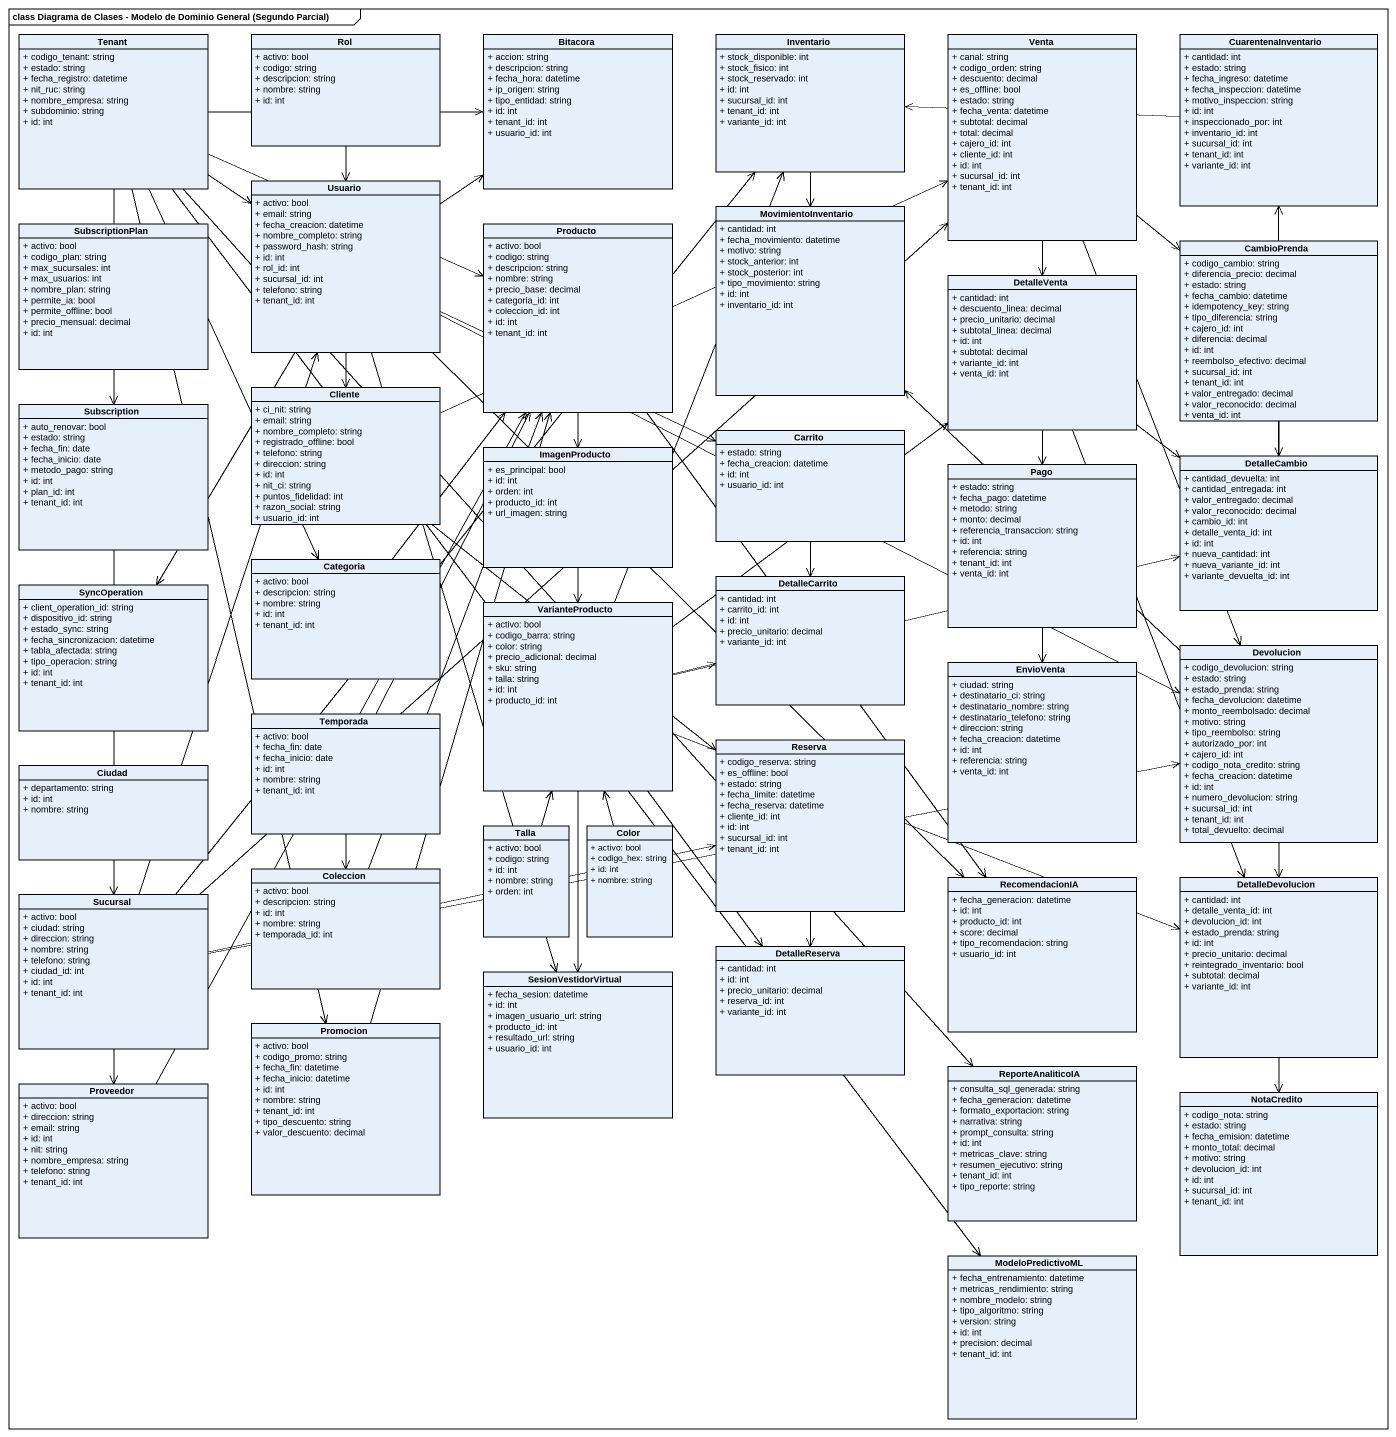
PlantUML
@startuml
mainframe class Diagrama de Clases - Modelo de Dominio General (Segundo Parcial)
hide circle
hide empty members
skinparam classAttributeIconSize 0
class Tenant {
  + codigo_tenant: string
  + estado: string
  + fecha_registro: datetime
  + nit_ruc: string
  + nombre_empresa: string
  + subdominio: string
  + id: int
}
class Rol {
  + activo: bool
  + codigo: string
  + descripcion: string
  + nombre: string
  + id: int
}
class Bitacora {
  + accion: string
  + descripcion: string
  + fecha_hora: datetime
  + ip_origen: string
  + tipo_entidad: string
  + id: int
  + tenant_id: int
  + usuario_id: int
}
class Inventario {
  + stock_disponible: int
  + stock_fisico: int
  + stock_reservado: int
  + id: int
  + sucursal_id: int
  + tenant_id: int
  + variante_id: int
}
class Venta {
  + canal: string
  + codigo_orden: string
  + descuento: decimal
  + es_offline: bool
  + estado: string
  + fecha_venta: datetime
  + subtotal: decimal
  + total: decimal
  + cajero_id: int
  + cliente_id: int
  + id: int
  + sucursal_id: int
  + tenant_id: int
}
class CuarentenaInventario {
  + cantidad: int
  + estado: string
  + fecha_ingreso: datetime
  + fecha_inspeccion: datetime
  + motivo_inspeccion: string
  + id: int
  + inspeccionado_por: int
  + inventario_id: int
  + sucursal_id: int
  + tenant_id: int
  + variante_id: int
}
class Usuario {
  + activo: bool
  + email: string
  + fecha_creacion: datetime
  + nombre_completo: string
  + password_hash: string
  + id: int
  + rol_id: int
  + sucursal_id: int
  + telefono: string
  + tenant_id: int
}
class MovimientoInventario {
  + cantidad: int
  + fecha_movimiento: datetime
  + motivo: string
  + stock_anterior: int
  + stock_posterior: int
  + tipo_movimiento: string
  + id: int
  + inventario_id: int
}
class SubscriptionPlan {
  + activo: bool
  + codigo_plan: string
  + max_sucursales: int
  + max_usuarios: int
  + nombre_plan: string
  + permite_ia: bool
  + permite_offline: bool
  + precio_mensual: decimal
  + id: int
}
class Producto {
  + activo: bool
  + codigo: string
  + descripcion: string
  + nombre: string
  + precio_base: decimal
  + categoria_id: int
  + coleccion_id: int
  + id: int
  + tenant_id: int
}
class CambioPrenda {
  + codigo_cambio: string
  + diferencia_precio: decimal
  + estado: string
  + fecha_cambio: datetime
  + idempotency_key: string
  + tipo_diferencia: string
  + cajero_id: int
  + diferencia: decimal
  + id: int
  + reembolso_efectivo: decimal
  + sucursal_id: int
  + tenant_id: int
  + valor_entregado: decimal
  + valor_reconocido: decimal
  + venta_id: int
}
class DetalleVenta {
  + cantidad: int
  + descuento_linea: decimal
  + precio_unitario: decimal
  + subtotal_linea: decimal
  + id: int
  + subtotal: decimal
  + variante_id: int
  + venta_id: int
}
class Subscription {
  + auto_renovar: bool
  + estado: string
  + fecha_fin: date
  + fecha_inicio: date
  + metodo_pago: string
  + id: int
  + plan_id: int
  + tenant_id: int
}
class Cliente {
  + ci_nit: string
  + email: string
  + nombre_completo: string
  + registrado_offline: bool
  + telefono: string
  + direccion: string
  + id: int
  + nit_ci: string
  + puntos_fidelidad: int
  + razon_social: string
  + usuario_id: int
}
class Carrito {
  + estado: string
  + fecha_creacion: datetime
  + id: int
  + usuario_id: int
}
class ImagenProducto {
  + es_principal: bool
  + id: int
  + orden: int
  + producto_id: int
  + url_imagen: string
}
class Pago {
  + estado: string
  + fecha_pago: datetime
  + metodo: string
  + monto: decimal
  + referencia_transaccion: string
  + id: int
  + referencia: string
  + tenant_id: int
  + venta_id: int
}
class DetalleCambio {
  + cantidad_devuelta: int
  + cantidad_entregada: int
  + valor_entregado: decimal
  + valor_reconocido: decimal
  + cambio_id: int
  + detalle_venta_id: int
  + id: int
  + nueva_cantidad: int
  + nueva_variante_id: int
  + variante_devuelta_id: int
}
class Categoria {
  + activo: bool
  + descripcion: string
  + nombre: string
  + id: int
  + tenant_id: int
}
class SyncOperation {
  + client_operation_id: string
  + dispositivo_id: string
  + estado_sync: string
  + fecha_sincronizacion: datetime
  + tabla_afectada: string
  + tipo_operacion: string
  + id: int
  + tenant_id: int
}
class DetalleCarrito {
  + cantidad: int
  + carrito_id: int
  + id: int
  + precio_unitario: decimal
  + variante_id: int
}
class VarianteProducto {
  + activo: bool
  + codigo_barra: string
  + color: string
  + precio_adicional: decimal
  + sku: string
  + talla: string
  + id: int
  + producto_id: int
}
class EnvioVenta {
  + ciudad: string
  + destinatario_ci: string
  + destinatario_nombre: string
  + destinatario_telefono: string
  + direccion: string
  + fecha_creacion: datetime
  + id: int
  + referencia: string
  + venta_id: int
}
class Devolucion {
  + codigo_devolucion: string
  + estado: string
  + estado_prenda: string
  + fecha_devolucion: datetime
  + monto_reembolsado: decimal
  + motivo: string
  + tipo_reembolso: string
  + autorizado_por: int
  + cajero_id: int
  + codigo_nota_credito: string
  + fecha_creacion: datetime
  + id: int
  + numero_devolucion: string
  + sucursal_id: int
  + tenant_id: int
  + total_devuelto: decimal
}
class Temporada {
  + activo: bool
  + fecha_fin: date
  + fecha_inicio: date
  + id: int
  + nombre: string
  + tenant_id: int
}
class Reserva {
  + codigo_reserva: string
  + es_offline: bool
  + estado: string
  + fecha_limite: datetime
  + fecha_reserva: datetime
  + cliente_id: int
  + id: int
  + sucursal_id: int
  + tenant_id: int
}
class Ciudad {
  + departamento: string
  + id: int
  + nombre: string
}
class Talla {
  + activo: bool
  + codigo: string
  + id: int
  + nombre: string
  + orden: int
}
class Color {
  + activo: bool
  + codigo_hex: string
  + id: int
  + nombre: string
}
class Coleccion {
  + activo: bool
  + descripcion: string
  + id: int
  + nombre: string
  + temporada_id: int
}
class Sucursal {
  + activo: bool
  + ciudad: string
  + direccion: string
  + nombre: string
  + telefono: string
  + ciudad_id: int
  + id: int
  + tenant_id: int
}
class RecomendacionIA {
  + fecha_generacion: datetime
  + id: int
  + producto_id: int
  + score: decimal
  + tipo_recomendacion: string
  + usuario_id: int
}
class DetalleDevolucion {
  + cantidad: int
  + detalle_venta_id: int
  + devolucion_id: int
  + estado_prenda: string
  + id: int
  + precio_unitario: decimal
  + reintegrado_inventario: bool
  + subtotal: decimal
  + variante_id: int
}
class DetalleReserva {
  + cantidad: int
  + id: int
  + precio_unitario: decimal
  + reserva_id: int
  + variante_id: int
}
class SesionVestidorVirtual {
  + fecha_sesion: datetime
  + id: int
  + imagen_usuario_url: string
  + producto_id: int
  + resultado_url: string
  + usuario_id: int
}
class Promocion {
  + activo: bool
  + codigo_promo: string
  + fecha_fin: datetime
  + fecha_inicio: datetime
  + id: int
  + nombre: string
  + tenant_id: int
  + tipo_descuento: string
  + valor_descuento: decimal
}
class Proveedor {
  + activo: bool
  + direccion: string
  + email: string
  + id: int
  + nit: string
  + nombre_empresa: string
  + telefono: string
  + tenant_id: int
}
class ReporteAnaliticoIA {
  + consulta_sql_generada: string
  + fecha_generacion: datetime
  + formato_exportacion: string
  + narrativa: string
  + prompt_consulta: string
  + id: int
  + metricas_clave: string
  + resumen_ejecutivo: string
  + tenant_id: int
  + tipo_reporte: string
}
class NotaCredito {
  + codigo_nota: string
  + estado: string
  + fecha_emision: datetime
  + monto_total: decimal
  + motivo: string
  + devolucion_id: int
  + id: int
  + sucursal_id: int
  + tenant_id: int
}
class ModeloPredictivoML {
  + fecha_entrenamiento: datetime
  + metricas_rendimiento: string
  + nombre_modelo: string
  + tipo_algoritmo: string
  + version: string
  + id: int
  + precision: decimal
  + tenant_id: int
}
Tenant -right-> Bitacora
Tenant --> Usuario
Tenant -right-> Producto
Tenant --> Subscription
Tenant --> Categoria
Tenant --> Sucursal
Tenant --> Promocion
Tenant --> Proveedor
Tenant --> ReporteAnaliticoIA
Tenant --> ModeloPredictivoML
Rol --> Usuario
Inventario --> MovimientoInventario
Venta --> CambioPrenda
Venta --> DetalleVenta
Venta --> Pago
Venta --> EnvioVenta
Venta --> Devolucion
CuarentenaInventario -left-> Inventario
Usuario -up-> Bitacora
Usuario --> Cliente
Usuario -right-> Carrito
Usuario --> SyncOperation
Usuario -right-> Devolucion
Usuario --> RecomendacionIA
Usuario --> SesionVestidorVirtual
SubscriptionPlan --> Subscription
Producto --> ImagenProducto
Producto --> VarianteProducto
Producto --> RecomendacionIA
Producto --> SesionVestidorVirtual
CambioPrenda --> DetalleCambio
DetalleVenta --> DetalleCambio
DetalleVenta --> DetalleDevolucion
Cliente -right-> Venta
Cliente --> Reserva
Carrito --> DetalleCarrito
DetalleCambio -up-> CuarentenaInventario
Categoria -up-> Producto
VarianteProducto -up-> Inventario
VarianteProducto -up-> DetalleVenta
VarianteProducto -right-> DetalleCambio
VarianteProducto -right-> DetalleCarrito
VarianteProducto -right-> DetalleDevolucion
VarianteProducto --> DetalleReserva
Devolucion -up-> MovimientoInventario
Devolucion --> DetalleDevolucion
Devolucion --> NotaCredito
Temporada -up-> Producto
Temporada --> Coleccion
Reserva --> DetalleReserva
Ciudad --> Sucursal
Talla -up-> VarianteProducto
Color -up-> VarianteProducto
Coleccion -up-> Producto
Sucursal -up-> Inventario
Sucursal -up-> Venta
Sucursal -up-> Usuario
Sucursal -right-> Devolucion
Sucursal -right-> Reserva
Promocion -up-> Producto
Proveedor -up-> Producto
@enduml
